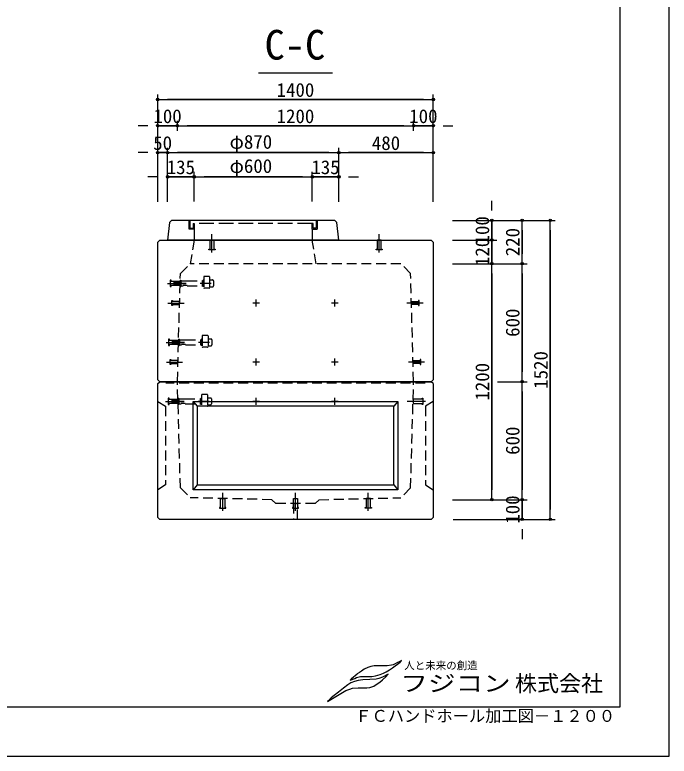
# Model space of a CAD drawing. Units: millimetres, scale not verified. Extents: x -6898 to 6898, y -3792 to 3911.
# Drawn here: x 3574 to 6898, y -3792 to -22 of the extents above; entities that cross this region are included whole.
import ezdxf
from ezdxf.enums import TextEntityAlignment as Align

# ---------------------------------------------------------------- set-up
doc = ezdxf.new("R2010")
doc.units = ezdxf.units.MM
doc.header["$LTSCALE"] = 25
doc.header["$PDMODE"] = 32
doc.header["$PDSIZE"] = 12.5
for name, pattern in [('CHAIN2', [12, 9, -1, 1, -1]), ('DASHED2', [3, 2, -1]), ('DASHED3', [4, 3, -1])]:
    doc.linetypes.add(name, pattern=pattern)
for name, color, linetype in [('0-0_0', 4, 'Continuous'), ('0-6_00構造物', 3, 'Continuous'), ('0-A_00補助線', 4, 'DASHED3'), ('0-B_00枠', 4, 'Continuous'), ('0-C_01構造物', 3, 'Continuous'), ('0-D_02補助線', 4, 'DASHED2'), ('0-E_03寸法', 4, 'Continuous'), ('0-F_04文字', 7, 'Continuous')]:
    doc.layers.add(name, color=color, linetype=linetype)
doc.styles.add('ＭＳ ゴシック', font='')
doc.styles.get('ＭＳ ゴシック').set_extended_font_data('MS Gothic')

msp = doc.modelspace()

# ---------------------------------------------------------------- linework, layer by layer
at = {"layer": '0-0_0', "color": 6}
msp.add_line((6648.45, -3541.53), (-3351.55, -3541.53), dxfattribs=at)
msp.add_lwpolyline([(-3351.55, 3383.47), (6648.45, 3383.47), (6648.45, -3541.53)], dxfattribs=at)
at = {"layer": '0-6_00構造物'}
for p, q in [((4359.85, -1077.28), (4349.85, -1167.28)), ((4369.85, -1067.28), (4359.85, -1077.28)), ((5199.85, -1067.28), (4369.85, -1067.28)), ((5199.85, -1067.28), (5209.85, -1077.28)), ((5219.85, -1167.28), (5209.85, -1077.28)), ((5219.85, -1167.28), (4349.85, -1167.28))]:
    msp.add_line(p, q, dxfattribs=at)
at = {"layer": '0-A_00補助線'}
for p, q in [((4459.85, -1112.28), (4459.85, -1067.28)), ((4464.84, -1107.28), (4464.84, -1067.28)), ((4479.85, -1082.28), (4479.85, -1107.28)), ((5084.85, -1082.28), (4484.85, -1082.28)), ((5089.84, -1082.28), (5084.85, -1082.28)), ((5084.85, -1112.28), (5084.85, -1082.28)), ((5089.84, -1107.28), (5089.84, -1082.28)), ((5104.85, -1067.28), (5104.85, -1107.28)), ((5109.85, -1067.28), (5109.85, -1112.28)), ((4484.85, -1112.28), (4459.85, -1112.28)), ((4464.84, -1107.28), (4479.85, -1107.28)), ((4484.85, -1112.28), (4484.85, -1167.28)), ((5084.85, -1112.28), (5084.85, -1167.28)), ((5084.85, -1112.28), (5109.85, -1112.28)), ((5104.85, -1107.28), (5089.84, -1107.28))]:
    msp.add_line(p, q, dxfattribs=at)
msp.add_lwpolyline([(4479.85, -1082.28), (4484.85, -1082.28), (4484.85, -1112.28)], dxfattribs=at)
at = {"layer": '0-B_00枠'}
msp.add_line((4811.53, -317.19), (5188.16, -317.19), dxfattribs=at)
msp.add_lwpolyline([(-3601.55, -3791.53), (6898.45, -3791.53), (6898.45, 3633.47), (-3601.55, 3633.47)], dxfattribs=at)
at = {"layer": '0-C_01構造物'}
for p, q in [((4309.85, -1167.28), (4299.85, -1177.28)), ((4309.85, -1167.28), (5689.84, -1167.28)), ((5699.85, -1177.28), (5689.84, -1167.28)), ((4299.85, -1877.28), (4299.85, -1177.28)), ((5699.85, -1177.28), (5699.85, -1877.28)), ((4299.85, -1877.28), (4309.85, -1887.28)), ((5689.84, -1887.28), (5699.85, -1877.28)), ((4299.85, -1897.28), (4309.85, -1887.28)), ((4299.85, -2577.28), (4299.85, -1897.28)), ((5689.84, -1887.28), (4309.85, -1887.28)), ((4309.85, -1887.28), (5689.84, -1887.28)), ((5699.85, -1897.28), (5689.84, -1887.28)), ((4309.85, -2587.28), (4299.85, -2577.28)), ((5689.84, -2587.28), (4309.85, -2587.28))]:
    msp.add_line(p, q, dxfattribs=at)
msp.add_lwpolyline([(5699.85, -1897.28), (5699.85, -2577.28), (5689.84, -2587.28)], dxfattribs=at)
at = {"layer": '0-D_02補助線'}
for p, q in [((4484.85, -1167.28), (4464.84, -1287.28)), ((5104.85, -1287.28), (5084.85, -1167.28)), ((4414.84, -1337.28), (4464.84, -1287.28)), ((5534.85, -1287.28), (4464.84, -1287.28)), ((5584.85, -1337.28), (5534.85, -1287.28)), ((4399.85, -1887.28), (4414.84, -1337.28)), ((4533.48, -1354.77), (4533.48, -1409.52)), ((4561.48, -1352.77), (4535.48, -1352.77)), ((4563.48, -1354.77), (4563.48, -1409.52)), ((5599.85, -1887.28), (5584.85, -1337.28)), ((4413.48, -1371.77), (4416.48, -1371.77)), ((4413.48, -1371.77), (4413.48, -1402.77)), ((4416.48, -1402.77), (4416.48, -1371.77)), ((4416.48, -1371.77), (4419.48, -1374.77)), ((4419.48, -1399.77), (4419.48, -1374.77)), ((4419.48, -1374.77), (4429.48, -1374.77)), ((4429.48, -1376.3), (4429.48, -1374.77)), ((4449.48, -1376.3), (4429.48, -1376.3)), ((4449.48, -1376.3), (4449.48, -1374.77)), ((4449.48, -1374.77), (4527.48, -1374.77)), ((4530.48, -1371.77), (4527.48, -1374.77)), ((4527.48, -1399.77), (4527.48, -1374.77)), ((4530.48, -1402.77), (4530.48, -1371.77)), ((4533.48, -1371.77), (4530.48, -1371.77)), ((4563.48, -1369.57), (4578.66, -1370.1)), ((4583.48, -1375.1), (4583.48, -1399.44)), ((4413.48, -1402.77), (4416.48, -1402.77)), ((4416.48, -1402.77), (4419.48, -1399.77)), ((4419.48, -1399.77), (4429.48, -1399.77)), ((4429.48, -1398.25), (4429.48, -1399.77)), ((4449.48, -1398.25), (4429.48, -1398.25)), ((4449.48, -1398.25), (4449.48, -1399.77)), ((4449.48, -1399.77), (4527.48, -1399.77)), ((4530.48, -1402.77), (4527.48, -1399.77)), ((4533.48, -1402.77), (4530.48, -1402.77)), ((4561.48, -1411.52), (4535.48, -1411.52)), ((4563.48, -1404.97), (4578.66, -1404.44)), ((4525.3, -1654.78), (4525.3, -1709.53)), ((4553.3, -1652.78), (4527.3, -1652.78)), ((4555.3, -1654.78), (4555.3, -1709.53)), ((4405.3, -1671.78), (4408.3, -1671.78)), ((4405.3, -1671.78), (4405.3, -1702.78)), ((4408.3, -1702.78), (4408.3, -1671.78)), ((4408.3, -1671.78), (4411.3, -1674.78)), ((4411.3, -1699.78), (4411.3, -1674.78)), ((4411.3, -1674.78), (4421.3, -1674.78)), ((4421.3, -1676.3), (4421.3, -1674.78)), ((4441.3, -1676.3), (4421.3, -1676.3)), ((4441.3, -1676.3), (4441.3, -1674.78)), ((4441.3, -1674.78), (4519.3, -1674.78)), ((4522.3, -1671.78), (4519.3, -1674.78)), ((4519.3, -1699.78), (4519.3, -1674.78)), ((4522.3, -1702.78), (4522.3, -1671.78)), ((4525.3, -1671.78), (4522.3, -1671.78)), ((4555.3, -1669.58), (4570.47, -1670.11)), ((4575.3, -1675.11), (4575.3, -1699.45)), ((4405.3, -1702.78), (4408.3, -1702.78)), ((4408.3, -1702.78), (4411.3, -1699.78)), ((4411.3, -1699.78), (4421.3, -1699.78)), ((4421.3, -1698.25), (4421.3, -1699.78)), ((4441.3, -1698.25), (4421.3, -1698.25)), ((4441.3, -1698.25), (4441.3, -1699.78)), ((4441.3, -1699.78), (4519.3, -1699.78)), ((4522.3, -1702.78), (4519.3, -1699.78)), ((4525.3, -1702.78), (4522.3, -1702.78)), ((4553.3, -1711.53), (4527.3, -1711.53)), ((4555.3, -1704.98), (4570.47, -1704.45)), ((5658.85, -1894.28), (4340.85, -1894.28)), ((4414.84, -2427.28), (4399.85, -1887.28)), ((5584.85, -2427.28), (5599.85, -1887.28)), ((4522.62, -1954.78), (4522.62, -2009.53)), ((4550.62, -1952.78), (4524.62, -1952.78)), ((4552.62, -1954.78), (4552.62, -2009.53)), ((4299.85, -1987.28), (4339.84, -2012.28)), ((4402.62, -1971.78), (4405.62, -1971.78)), ((4402.62, -1971.78), (4402.62, -2002.78)), ((4405.62, -2002.78), (4405.62, -1971.78)), ((4405.62, -1971.78), (4408.62, -1974.78)), ((4408.62, -1999.78), (4408.62, -1974.78)), ((4408.62, -1974.78), (4418.62, -1974.78)), ((4418.62, -1976.3), (4418.62, -1974.78)), ((4438.62, -1976.3), (4418.62, -1976.3)), ((4438.62, -1976.3), (4438.62, -1974.78)), ((4438.62, -1974.78), (4516.62, -1974.78)), ((4519.62, -1971.78), (4516.62, -1974.78)), ((4516.62, -1999.78), (4516.62, -1974.78)), ((4519.62, -2002.78), (4519.62, -1971.78)), ((4522.62, -1971.78), (4519.62, -1971.78)), ((4552.62, -1969.58), (4567.8, -1970.11)), ((4572.62, -1975.11), (4572.62, -1999.45)), ((5699.85, -1987.28), (5659.85, -2012.28)), ((4339.84, -2012.28), (4339.84, -2412.28)), ((4402.62, -2002.78), (4405.62, -2002.78)), ((4405.62, -2002.78), (4408.62, -1999.78)), ((4408.62, -1999.78), (4418.62, -1999.78)), ((4418.62, -1998.25), (4418.62, -1999.78)), ((4438.62, -1998.25), (4418.62, -1998.25)), ((4438.62, -1998.25), (4438.62, -1999.78)), ((4438.62, -1999.78), (4516.62, -1999.78)), ((4519.62, -2002.78), (4516.62, -1999.78)), ((4522.62, -2002.78), (4519.62, -2002.78)), ((4550.62, -2011.53), (4524.62, -2011.53)), ((4552.62, -2004.98), (4567.8, -2004.45)), ((5659.85, -2012.28), (5659.85, -2412.28)), ((4339.84, -2412.28), (4299.85, -2437.28)), ((5659.85, -2412.28), (5699.85, -2437.28)), ((4414.84, -2427.28), (4464.84, -2477.28)), ((5584.85, -2427.28), (5534.85, -2477.28)), ((4879.85, -2487.28), (4464.84, -2477.28)), ((4899.85, -2507.28), (4879.85, -2487.28)), ((5099.85, -2507.28), (5119.85, -2487.28)), ((5119.85, -2487.28), (5534.85, -2477.28)), ((5099.85, -2507.28), (4899.85, -2507.28)), ((4989.35, -2507.28), (4989.35, -2587.28)), ((5010.35, -2587.28), (5010.35, -2507.28))]:
    msp.add_line(p, q, dxfattribs=at)
at = {"layer": '0-D_02補助線', "linetype": 'CHAIN2'}
for p, q in [((4574.85, -1230.68), (4574.85, -1137.9)), ((5424.85, -1230.68), (5424.85, -1137.9)), ((4350.08, -1387.27), (4442.86, -1387.27)), ((4444.66, -1387.27), (4382.31, -1387.27)), ((4571.28, -1387.27), (4515.81, -1387.27)), ((4799.85, -1504.78), (4799.85, -1469.78)), ((5199.85, -1504.78), (5199.85, -1469.78)), ((4817.35, -1487.28), (4782.35, -1487.28)), ((5217.35, -1487.28), (5182.35, -1487.28)), ((4341.9, -1687.28), (4434.68, -1687.28)), ((4436.47, -1687.28), (4374.13, -1687.28)), ((4563.1, -1687.28), (4507.63, -1687.28)), ((4799.85, -1804.78), (4799.85, -1769.78)), ((5199.85, -1804.78), (5199.85, -1769.78)), ((4817.35, -1787.28), (4782.35, -1787.28)), ((5217.35, -1787.28), (5182.35, -1787.28)), ((4339.22, -1987.28), (4432, -1987.28)), ((4339.22, -1987.28), (4432, -1987.28)), ((4433.8, -1987.28), (4371.45, -1987.28)), ((4560.42, -1987.28), (4504.95, -1987.28)), ((4817.35, -1987.28), (4782.35, -1987.28)), ((4799.85, -2004.78), (4799.85, -1969.78)), ((5217.35, -1987.28), (5182.35, -1987.28)), ((5199.85, -2004.78), (5199.85, -1969.78)), ((5660.47, -1987.28), (5567.69, -1987.28)), ((4629.85, -2544.65), (4629.85, -2451.88)), ((4999.85, -2544.65), (4999.85, -2451.88)), ((5369.85, -2544.65), (5369.85, -2451.88))]:
    msp.add_line(p, q, dxfattribs=at)
at = {"layer": '0-D_02補助線', "color": 134, "linetype": 'Continuous'}
for p, q in [((4383.48, -1380.27), (4384.98, -1379.27)), ((4383.48, -1394.27), (4383.48, -1380.27)), ((4383.48, -1380.27), (4411.48, -1380.27)), ((4383.48, -1394.27), (4384.98, -1395.27)), ((4383.48, -1394.27), (4411.48, -1394.27)), ((4384.98, -1395.27), (4384.98, -1379.27)), ((4384.98, -1379.27), (4413.48, -1379.27)), ((4411.48, -1380.27), (4413.48, -1379.27)), ((4411.48, -1395.27), (4411.48, -1379.27)), ((4411.48, -1394.27), (4413.48, -1395.27)), ((4384.98, -1395.27), (4413.48, -1395.27)), ((4375.3, -1680.28), (4376.8, -1679.28)), ((4375.3, -1694.28), (4375.3, -1680.28)), ((4375.3, -1680.28), (4403.3, -1680.28)), ((4375.3, -1694.28), (4376.8, -1695.28)), ((4375.3, -1694.28), (4403.3, -1694.28)), ((4376.8, -1695.28), (4376.8, -1679.28)), ((4376.8, -1679.28), (4405.3, -1679.28)), ((4376.8, -1695.28), (4405.3, -1695.28)), ((4403.3, -1680.28), (4405.3, -1679.28)), ((4403.3, -1695.28), (4403.3, -1679.28)), ((4403.3, -1694.28), (4405.3, -1695.28)), ((4372.62, -1980.28), (4374.12, -1979.28)), ((4372.62, -1994.28), (4372.62, -1980.28)), ((4372.62, -1980.28), (4400.62, -1980.28)), ((4372.62, -1994.28), (4374.12, -1995.28)), ((4372.62, -1994.28), (4400.62, -1994.28)), ((4374.12, -1995.28), (4374.12, -1979.28)), ((4374.12, -1979.28), (4402.62, -1979.28)), ((4374.12, -1995.28), (4402.62, -1995.28)), ((4400.62, -1980.28), (4402.62, -1979.28)), ((4400.62, -1995.28), (4400.62, -1979.28)), ((4400.62, -1994.28), (4402.62, -1995.28))]:
    msp.add_line(p, q, dxfattribs=at)
at = {"layer": '0-D_02補助線', "color": 7, "linetype": 'CHAIN2'}
for p, q in [((4351.85, -1487.28), (4433.66, -1487.28)), ((5647.84, -1487.28), (5566.04, -1487.28)), ((4343.68, -1787.28), (4425.47, -1787.28)), ((5656.02, -1787.28), (5574.22, -1787.28))]:
    msp.add_line(p, q, dxfattribs=at)
at = {"layer": '0-D_02補助線', "linetype": 'Continuous'}
for p, q in [((4479.85, -1987.28), (5519.85, -1987.28)), ((4479.85, -2437.28), (4479.85, -1987.28)), ((4479.85, -1987.28), (4499.85, -2012.28)), ((5519.85, -1987.28), (5499.85, -2012.28)), ((5519.85, -1987.28), (5519.85, -2437.28)), ((5499.85, -2012.28), (4499.85, -2012.28)), ((4499.85, -2012.28), (4499.85, -2412.28)), ((5499.85, -2412.28), (5499.85, -2012.28)), ((4499.85, -2412.28), (4479.85, -2437.28)), ((4499.85, -2412.28), (5499.85, -2412.28)), ((5499.85, -2412.28), (5519.85, -2437.28)), ((5519.85, -2437.28), (4479.85, -2437.28))]:
    msp.add_line(p, q, dxfattribs=at)
at = {"layer": '0-D_02補助線'}
for points in [[(4585.74, -1212.78), (4585.74, -1167.28), (4563.94, -1167.28), (4563.94, -1212.78)], [(5435.74, -1212.78), (5435.74, -1167.28), (5413.94, -1167.28), (5413.94, -1212.78)], [(4585.74, -1212.78), (4590.85, -1212.78), (4590.85, -1217.28), (4558.85, -1217.28), (4558.85, -1212.78), (4563.94, -1212.78)], [(5435.74, -1212.78), (5440.85, -1212.78), (5440.85, -1217.28), (5408.85, -1217.28), (5408.85, -1212.78), (5413.94, -1212.78)], [(4367.98, -1376.37), (4367.98, -1371.27), (4363.48, -1371.27), (4363.48, -1403.27), (4367.98, -1403.27), (4367.98, -1398.17)], [(4367.98, -1376.37), (4413.48, -1376.37), (4413.48, -1398.17), (4367.98, -1398.17)], [(4359.8, -1676.38), (4359.8, -1671.28), (4355.3, -1671.28), (4355.3, -1703.28), (4359.8, -1703.28), (4359.8, -1698.18)], [(4359.8, -1676.38), (4405.3, -1676.38), (4405.3, -1698.18), (4359.8, -1698.18)], [(4357.12, -1976.38), (4357.12, -1971.28), (4352.62, -1971.28), (4352.62, -2003.28), (4357.12, -2003.28), (4357.12, -1998.18)], [(4357.12, -1976.38), (4357.12, -1971.28), (4352.62, -1971.28), (4352.62, -2003.28), (4357.12, -2003.28), (4357.12, -1998.18)], [(4357.12, -1976.38), (4402.62, -1976.38), (4402.62, -1998.18), (4357.12, -1998.18)], [(4357.12, -1976.38), (4402.62, -1976.38), (4402.62, -1998.18), (4357.12, -1998.18)], [(5642.57, -1976.38), (5597.07, -1976.38), (5597.07, -1998.18), (5642.57, -1998.18)], [(5642.57, -1976.38), (5642.57, -1971.28), (5647.07, -1971.28), (5647.07, -2003.28), (5642.57, -2003.28), (5642.57, -1998.18)], [(4618.94, -2526.76), (4618.94, -2481.26), (4640.74, -2481.26), (4640.74, -2526.76)], [(4988.94, -2526.76), (4988.94, -2481.26), (5010.74, -2481.26), (5010.74, -2526.76)], [(5380.74, -2526.76), (5380.74, -2481.26), (5358.94, -2481.26), (5358.94, -2526.76)], [(4618.94, -2526.76), (4613.85, -2526.76), (4613.85, -2531.26), (4645.85, -2531.26), (4645.85, -2526.76), (4640.74, -2526.76)], [(4988.94, -2526.76), (4983.85, -2526.76), (4983.85, -2531.26), (5015.85, -2531.26), (5015.85, -2526.76), (5010.74, -2526.76)], [(5380.74, -2526.76), (5385.84, -2526.76), (5385.84, -2531.26), (5353.84, -2531.26), (5353.84, -2526.76), (5358.94, -2526.76)]]:
    msp.add_lwpolyline(points, dxfattribs=at)
at = {"layer": '0-D_02補助線', "color": 7}
for points in [[(4374.76, -1495.53), (4374.76, -1499.28), (4370.76, -1499.28), (4370.76, -1475.28), (4374.76, -1475.28), (4374.76, -1479.03)], [(4374.76, -1495.53), (4410.76, -1495.53), (4410.76, -1479.03), (4374.76, -1479.03)], [(5624.94, -1495.53), (5588.94, -1495.53), (5588.94, -1479.03), (5624.94, -1479.03)], [(5624.94, -1495.53), (5624.94, -1499.28), (5628.94, -1499.28), (5628.94, -1475.28), (5624.94, -1475.28), (5624.94, -1479.03)], [(4366.57, -1795.53), (4366.57, -1799.28), (4362.57, -1799.28), (4362.57, -1775.28), (4366.57, -1775.28), (4366.57, -1779.03)], [(4366.57, -1795.53), (4402.57, -1795.53), (4402.57, -1779.03), (4366.57, -1779.03)], [(5633.12, -1795.53), (5597.12, -1795.53), (5597.12, -1779.03), (5633.12, -1779.03)], [(5633.12, -1795.53), (5633.12, -1799.28), (5637.12, -1799.28), (5637.12, -1775.28), (5633.12, -1775.28), (5633.12, -1779.03)]]:
    msp.add_lwpolyline(points, dxfattribs=at)
at = {"layer": '0-D_02補助線'}
for centre, radius, start, end in [((4535.48, -1354.77), 2, 90, 180), ((4561.48, -1354.77), 2, 360, 90), ((4578.48, -1375.1), 5, 360, 87.995), ((4535.48, -1409.52), 2, 180, 270), ((4561.48, -1409.52), 2, 270, 360), ((4578.48, -1399.44), 5, 272.005, 360), ((4527.3, -1654.78), 2, 90, 180), ((4553.3, -1654.78), 2, 360, 90), ((4570.3, -1675.11), 5, 360, 87.995), ((4527.3, -1709.53), 2, 180, 270), ((4553.3, -1709.53), 2, 270, 360), ((4570.3, -1699.45), 5, 272.005, 360), ((4524.62, -1954.78), 2, 90, 180), ((4550.62, -1954.78), 2, 360, 90), ((4567.62, -1975.11), 5, 360, 87.995), ((4524.62, -2009.53), 2, 180, 270), ((4550.62, -2009.53), 2, 270, 360), ((4567.62, -1999.45), 5, 272.005, 360)]:
    msp.add_arc(centre, radius, start, end, dxfattribs=at)
at = {"layer": '0-D_02補助線', "color": 7}
for p in [(4413.48, -1387.27), (4405.3, -1687.28), (4402.62, -1987.28)]:
    msp.add_point(p, dxfattribs=at)
at = {"layer": '0-E_03寸法'}
for p, q in [((4299.85, -777.5), (4299.85, -427.5)), ((5699.85, -777.5), (5699.85, -427.5)), ((4299.85, -452.5), (5699.85, -452.5)), ((5649.85, -452.5), (4349.85, -452.5)), ((4299.85, -611.1), (4299.85, -561.1)), ((4399.85, -611.1), (4399.85, -561.1)), ((4399.85, -611.1), (4399.85, -561.1)), ((5599.85, -611.1), (5599.85, -561.1)), ((5599.85, -611.1), (5599.85, -561.1)), ((5699.85, -611.1), (5699.85, -561.1)), ((4249.85, -586.1), (4199.85, -586.1)), ((4399.85, -586.1), (5599.85, -586.1)), ((5549.85, -586.1), (4449.85, -586.1)), ((4449.85, -586.1), (4499.85, -586.1)), ((5549.85, -586.1), (5499.85, -586.1)), ((5749.85, -586.1), (5799.85, -586.1)), ((4299.85, -972.57), (4299.85, -697.57)), ((4349.85, -972.57), (4349.85, -697.57)), ((4349.85, -972.57), (4349.85, -697.57)), ((5219.85, -972.57), (5219.85, -697.57)), ((5219.85, -972.57), (5219.85, -697.57)), ((5699.85, -972.57), (5699.85, -697.57)), ((4249.85, -722.57), (4199.85, -722.57)), ((4349.85, -722.57), (5219.85, -722.57)), ((5169.85, -722.57), (4399.85, -722.57)), ((4399.85, -722.57), (4449.85, -722.57)), ((5219.85, -722.57), (5699.85, -722.57)), ((5649.85, -722.57), (5269.85, -722.57)), ((4349.85, -970.47), (4349.85, -820.47)), ((4484.85, -970.47), (4484.85, -820.47)), ((4484.85, -970.47), (4484.85, -820.47)), ((5084.85, -970.47), (5084.85, -820.47)), ((5084.85, -970.47), (5084.85, -820.47)), ((5219.85, -970.47), (5219.85, -820.47)), ((4299.85, -845.47), (4249.85, -845.47)), ((4484.85, -845.47), (5084.85, -845.47)), ((5034.85, -845.47), (4534.85, -845.47)), ((4534.85, -845.47), (4584.85, -845.47)), ((5034.85, -845.47), (4984.85, -845.47)), ((5269.85, -845.47), (5319.85, -845.47)), ((5997.44, -1017.28), (5997.44, -967.28)), ((5797.44, -1067.28), (6022.44, -1067.28)), ((5826.52, -1067.28), (6176.52, -1067.28)), ((5969.39, -1067.28), (6319.39, -1067.28)), ((5997.44, -1117.28), (5997.44, -1067.28)), ((6151.52, -1287.28), (6151.52, -1067.28)), ((6294.39, -2587.28), (6294.39, -1067.28)), ((6151.52, -1117.28), (6151.52, -1237.28)), ((6294.39, -1117.28), (6294.39, -2537.28)), ((5797.44, -1167.28), (6022.44, -1167.28)), ((5797.44, -1167.28), (6022.44, -1167.28)), ((5997.44, -1217.28), (5997.44, -1267.28)), ((5797.44, -1287.28), (6022.44, -1287.28)), ((5797.44, -1287.28), (6022.44, -1287.28)), ((5826.52, -1287.28), (6176.52, -1287.28)), ((5997.44, -2487.28), (5997.44, -1287.28)), ((6026.52, -1287.28), (6176.52, -1287.28)), ((6151.52, -1887.28), (6151.52, -1287.28)), ((5997.44, -1337.28), (5997.44, -2437.28)), ((5997.44, -1337.28), (5997.44, -1387.28)), ((6151.52, -1337.28), (6151.52, -1837.28)), ((6026.52, -1887.28), (6176.52, -1887.28)), ((6026.52, -1887.28), (6176.52, -1887.28)), ((6151.52, -2487.28), (6151.52, -1887.28)), ((6151.52, -1937.28), (6151.52, -2437.28)), ((6151.52, -2437.28), (6151.52, -2387.28)), ((5797.44, -2487.28), (6022.44, -2487.28)), ((5801.52, -2487.28), (6176.52, -2487.28)), ((6026.52, -2487.28), (6176.52, -2487.28)), ((5801.52, -2587.28), (6176.52, -2587.28)), ((5969.39, -2587.28), (6319.39, -2587.28)), ((6151.52, -2637.28), (6151.52, -2687.28))]:
    msp.add_line(p, q, dxfattribs=at)
for points in [[(4399.85, -586.1), (4299.85, -586.1), (4399.85, -586.1)], [(5699.85, -586.1), (5599.85, -586.1), (5699.85, -586.1)], [(4349.85, -722.57), (4299.85, -722.57), (4349.85, -722.57)], [(4484.85, -845.47), (4349.85, -845.47), (4484.85, -845.47)], [(5219.85, -845.47), (5084.85, -845.47), (5219.85, -845.47)], [(5997.44, -1067.28), (5997.44, -1167.28), (5997.44, -1067.28)], [(5997.44, -1167.28), (5997.44, -1287.28), (5997.44, -1167.28)], [(6151.52, -2487.28), (6151.52, -2587.28), (6151.52, -2487.28)]]:
    msp.add_lwpolyline(points, dxfattribs=at)
for p in [(4299.85, -452.5), (5699.85, -452.5), (4299.85, -586.1), (4399.85, -586.1), (5599.85, -586.1), (5699.85, -586.1), (4299.85, -722.57), (4349.85, -722.57), (5219.85, -722.57), (5699.85, -722.57), (4349.85, -845.47), (4484.85, -845.47), (5084.85, -845.47), (5219.85, -845.47), (5997.44, -1067.28), (6151.52, -1067.28), (6294.39, -1067.28), (5997.44, -1167.28), (5997.44, -1287.28), (6151.52, -1287.28), (6151.52, -1887.28), (5997.44, -2487.28), (6151.52, -2487.28), (6151.52, -2587.28), (6294.39, -2587.28)]:
    msp.add_point(p, dxfattribs=at)
at = {"layer": '0-F_04文字'}
for q in [(5312.86, -3373.28), (5278.79, -3403.45)]:
    msp.add_line((5283.88, -3397.38), q, dxfattribs=at)
msp.add_lwpolyline([(5277.42, -3405.51), (5300.62, -3395.78), (5309.4, -3392.16), (5322.88, -3387.85), (5329.83, -3386.53), (5387.22, -3386.25), (5405.74, -3383.73), (5430.43, -3376.83), (5447.7, -3370.04), (5461.05, -3362.2), (5477.4, -3351.99), (5492.69, -3341.87), (5506.91, -3331.99), (5518.5, -3323.85), (5530.78, -3313.82), (5536.35, -3308.32), (5539.15, -3304.35), (5526.25, -3311.33), (5517.78, -3315.88), (5507.02, -3322.51), (5496.29, -3326.69), (5487.8, -3329.48), (5465.93, -3332.35), (5399.41, -3332.3), (5382.48, -3335.07), (5368.11, -3340.69), (5348.11, -3349.9), (5335.59, -3358.51), (5325.16, -3365.35), (5312.86, -3373.28)], dxfattribs=at)
msp.add_lwpolyline([(5162.65, -3514.18), (5255.73, -3456.98), (5276.42, -3449.99), (5289.61, -3446.48), (5318.43, -3444.36), (5362.1, -3443.57), (5377.65, -3441.97), (5397.32, -3435.37), (5410.48, -3427.43), (5428.85, -3414.96), (5442.65, -3403.48), (5458.32, -3388.39), (5471.29, -3374.78), (5441.82, -3389.37), (5423.74, -3396.88), (5409.18, -3399.23), (5376.92, -3401.95), (5341.07, -3402.6), (5319.04, -3406.07), (5300.15, -3411.81), (5280.79, -3419.19), (5265.3, -3428.23), (5243.01, -3445.8), (5218.23, -3465.76), (5197.07, -3482.34), (5180.55, -3495.65), (5174.37, -3501.47), (5168.82, -3507.69)], close=True, dxfattribs=at)

# ---------------------------------------------------------------- texts
at = {"layer": '0-E_03寸法', "style": 'ＭＳ ゴシック'}
for s, p in [('1400', (4903.84, -460.1)), ('100', (4277.85, -593.7)), ('1200', (4903.84, -593.7)), ('100', (5577.85, -593.7)), ('50', (4276.85, -730.17)), ('φ870', (4664.84, -724.08)), ('480', (5387.85, -730.17)), ('135', (4345.34, -853.07)), ('φ600', (4664.84, -846.98)), ('135', (5080.34, -853.07))]:
    msp.add_text(s, height=70.38, dxfattribs=at).set_placement(p, align=Align.BOTTOM_LEFT)
for s, p in [('100', (6005.05, -1189.28)), ('220', (6159.12, -1249.28)), ('120', (6005.05, -1299.28)), ('600', (6159.12, -1659.28)), ('1520', (6301.99, -1923.28)), ('1200', (6005.05, -1983.28)), ('600', (6159.12, -2259.28)), ('100', (6159.12, -2609.28))]:
    msp.add_text(s, height=70.38, rotation=90, dxfattribs=at).set_placement(p, align=Align.BOTTOM_LEFT)
at = {"layer": '0-F_04文字', "style": 'ＭＳ ゴシック'}
for s, height, p in [('C-C', 150.9, (4842.75, -294.71)), ('人と未来の創造', 39.1, (5552.19, -3361.85)), ('株式会社', 82.11, (6114.96, -3487.11)), ('ＦＣハンドホール加工図－１２００', 60.48, (5303.78, -3635.12))]:
    msp.add_text(s, height=height, dxfattribs=at).set_placement(p, align=Align.BOTTOM_LEFT)
at = {"layer": '0-F_04文字', "style": 'ＭＳ ゴシック', "width": 1.25}
msp.add_text('フジコン', height=82.11, dxfattribs=at).set_placement((5533.02, -3487.11), align=Align.BOTTOM_LEFT)

doc.saveas('drawing.dxf')
